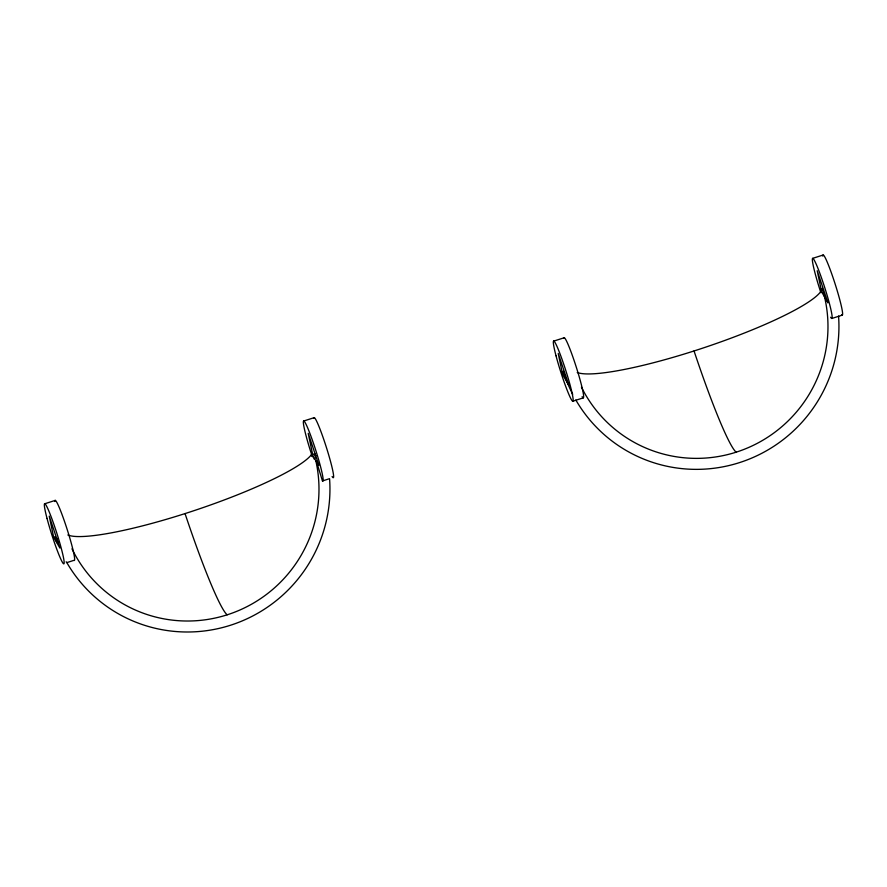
<?xml version="1.0" encoding="UTF-8"?>
<svg xmlns="http://www.w3.org/2000/svg" width="887" height="887" viewBox="0 0 887 887"><rect width="100%" height="100%" fill="white"/><g stroke="black" fill="none" stroke-linecap="round" stroke-linejoin="round"><path stroke-width="1.33" d="M315.861 455.408L312.302 456.55L312.656 454.488L308.21 433.333L318.899 465.32L315.839 460.774A130.899 129.347 -50.2 0 1 231.784 613.25A130.899 129.347 -50.2 0 1 71.969 548.798M44.771 503.749L55.249 500.401M303.764 420.992L314.242 417.644M553.643 341.129L564.132 337.781M812.636 258.372L823.114 255.024M53.675 537.234L59.906 548.066L49.228 516.09L53.675 537.234L54.972 536.823A141.587 50.492 -15.9 0 0 57.566 543.299M67.844 534.961A130.899 20.479 -18.5 0 0 191.67 511.433A130.899 20.479 -18.5 0 0 311.237 454.942L315.284 453.645M66.159 561.793A31.544 2.617 72.3 0 0 66.835 562.613L73.943 560.34A31.544 2.617 72.3 0 0 66.669 527.887A31.544 2.617 72.3 0 0 54.828 501.51M316.215 460.652L322.458 480.942L329.565 478.67A141.931 140.257 -50.2 0 1 230.387 625.28A141.931 140.257 -50.2 0 1 66.835 562.613M572.88 401.201L583.358 397.853M831.873 318.455L842.351 315.107M313.865 418.143A31.544 2.617 72.3 0 1 326.97 449.254A31.544 2.617 72.3 0 1 332.104 476.53M312.302 456.55A31.544 2.617 72.3 0 1 303.52 421.103A31.544 2.617 72.3 0 1 316.071 451.261A31.544 2.617 72.3 0 1 322.458 480.942M227.172 614.813A130.899 10.866 72.3 0 1 185.039 513.584M311.237 454.942A130.522 46.545 -15.9 0 1 315.839 460.774M316.016 457.293A141.931 22.208 -18.5 0 1 313.965 458.901M56.968 538.376A141.931 22.208 -18.5 0 1 56.679 538.221A31.544 2.617 72.3 0 0 58.198 542.667M563.877 338.224A31.544 2.617 72.3 0 1 577.016 369.469A31.544 2.617 72.3 0 1 582.116 396.644M822.814 256.132A31.544 2.617 72.3 0 1 835.088 283.851A31.544 2.617 72.3 0 1 841.563 314.563M820.896 292.721A31.544 2.617 72.3 0 1 812.725 258.361A31.544 2.617 72.3 0 1 826.329 292.688A31.544 2.617 72.3 0 1 830.62 317.247M838.559 316.082A141.931 140.257 -50.2 0 1 739.381 462.648A141.931 140.257 -50.2 0 1 575.851 400.015M572.703 394.26A141.931 140.257 -50.2 0 1 563.267 371.165A141.931 22.208 -18.5 0 0 565.041 375.19M736.166 452.182A130.899 10.866 72.3 0 1 694.033 350.953M581.428 387.109A130.899 129.347 -50.2 0 0 745.989 448.6A130.899 129.347 -50.2 0 0 822.249 288.408A130.899 20.479 -18.5 0 1 710.908 345.365A130.899 20.479 -18.5 0 1 577.237 372.485M827.893 302.689L821.65 291.856L817.204 270.701L827.893 302.689M568.911 385.435L562.668 374.602L558.222 353.447L568.911 385.435M47.033 518.429A31.544 2.617 72.3 0 0 63.764 563.855A31.544 2.617 72.3 0 0 52.011 519.117A31.544 2.617 72.3 0 0 47.033 518.429M556.027 355.798A31.544 2.617 72.3 0 0 572.758 401.212A31.544 2.617 72.3 0 0 561.005 356.474A31.544 2.617 72.3 0 0 556.027 355.798"/></g></svg>
